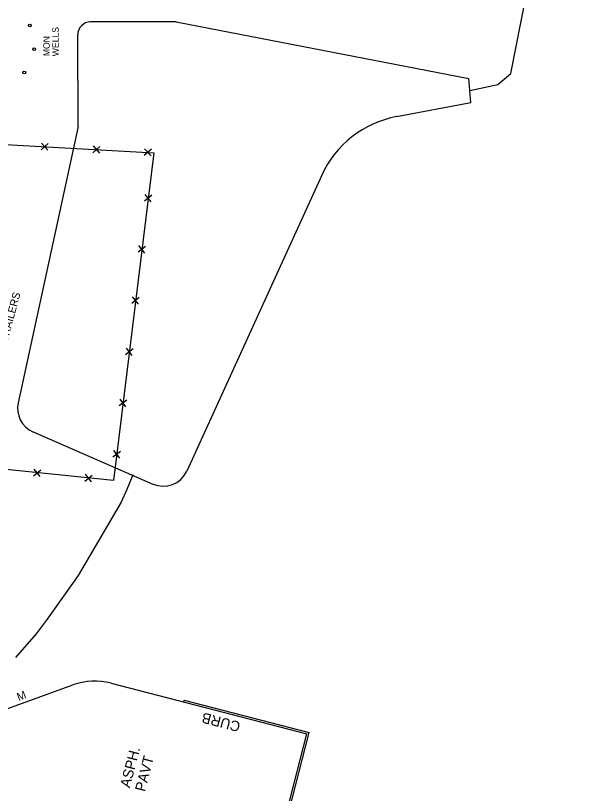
# Model space of a CAD drawing. Extents: x 0 to 9328, y -1540 to 7782.
# Drawn here: x 4187.8 to 4408.2, y 2426.6 to 2728 of the extents above; entities that cross this region are included whole.
import ezdxf

# ---------------------------------------------------------------- set-up
doc = ezdxf.new("R2010")
doc.units = 0
for name, color, linetype in [('Level 1', 7, 'Continuous'), ('Level 12', 7, 'Continuous'), ('Level 13', 7, 'Continuous'), ('Level 3', 7, 'Continuous'), ('Level 5', 7, 'Continuous'), ('Level 8', 7, 'Continuous'), ('Level 9', 7, 'Continuous')]:
    doc.layers.add(name, color=color, linetype=linetype)

msp = doc.modelspace()

# ---------------------------------------------------------------- linework, layer by layer
at = {"layer": 'Level 12'}
for centre in [(4193.29, 2724.16), (4195, 2715), (4191.15, 2705.94)]:
    msp.add_circle(centre, 0.537, dxfattribs=at)
at = {"layer": 'Level 13'}
for p, q in [((4379.6, 2705.5), (4408.18, 2848.51)), ((4250, 2725.56), (4216.84, 2725.56)), ((4250, 2725.56), (4363.38, 2703.57)), ((4212, 2685), (4211.84, 2720.54)), ((4364.18, 2694.31), (4363.38, 2703.57)), ((4335.35, 2688.85), (4364.18, 2694.31)), ((4212, 2685), (4188.74, 2578.02)), ((4306.4, 2666.16), (4254.08, 2551.5)), ((4194.52, 2566.73), (4240.99, 2546.49))]:
    msp.add_line(p, q, dxfattribs=at)
msp.add_lwpolyline([(4363.78, 2698.94), (4374.65, 2701.33), (4379.6, 2705.5)], dxfattribs=at)
for centre, radius, start, end in [((4216.84, 2720.56), 5, 90, 180.2509), ((4342.79, 2649.55), 40, 100.7234, 155.475), ((4198.51, 2575.89), 10, 167.75, 246.4736), ((4244.98, 2555.65), 10, 246.4569, 335.4795)]:
    msp.add_arc(centre, radius, start, end, dxfattribs=at)
at = {"layer": 'Level 3'}
for p, q in [((4224.78, 2469.34), (4300.65, 2449.7)), ((4252.97, 2462.04), (4253.15, 2462.75)), ((4253.15, 2462.76), (4301.57, 2450.23)), ((4286.12, 2393.55), (4300.65, 2449.7)), ((4286.85, 2393.37), (4301.57, 2450.23))]:
    msp.add_line(p, q, dxfattribs=at)
msp.add_lwpolyline([(4149.09, 2446.59), (4210, 2468.64)], dxfattribs=at)
msp.add_arc((4218.51, 2445.13), 25, 75.4749, 109.8877, dxfattribs=at)
at = {"layer": 'Level 5'}
for p, q in [((4200.44, 2678.44), (4197.69, 2675.97)), ((4197.83, 2678.58), (4200.3, 2675.83)), ((4220.41, 2677.34), (4217.66, 2674.87)), ((4217.8, 2677.48), (4220.27, 2674.73)), ((4237.77, 2676.38), (4240.24, 2673.63)), ((4240.38, 2676.24), (4237.63, 2673.77)), ((4240.58, 2658.43), (4237.67, 2656.15)), ((4240.26, 2655.84), (4237.99, 2658.74)), ((4238.15, 2638.58), (4235.24, 2636.3)), ((4237.83, 2635.99), (4235.55, 2638.89)), ((4235.71, 2618.72), (4232.8, 2616.45)), ((4235.39, 2616.13), (4233.12, 2619.04)), ((4233.28, 2598.87), (4230.37, 2596.6)), ((4232.96, 2596.28), (4230.69, 2599.19)), ((4230.85, 2579.02), (4227.94, 2576.75)), ((4230.53, 2576.43), (4228.26, 2579.34)), ((4228.41, 2559.17), (4225.51, 2556.9)), ((4228.1, 2556.58), (4225.82, 2559.49)), ((4194.7, 2549.69), (4197.56, 2552.02)), ((4197.3, 2549.43), (4194.97, 2552.29)), ((4214.6, 2547.66), (4217.46, 2549.99)), ((4217.2, 2547.4), (4214.86, 2550.26))]:
    msp.add_line(p, q, dxfattribs=at)
msp.add_lwpolyline([(4156.13, 2679.57), (4241.28, 2674.88), (4225.71, 2547.84), (4139.76, 2556.61)], close=True, dxfattribs=at)
msp.add_lwpolyline([(4156.13, 2679.57), (4241.28, 2674.88), (4225.71, 2547.84), (4139.76, 2556.61), (4156.13, 2679.57)], dxfattribs=at)
at = {"layer": 'Level 9'}
msp.add_lwpolyline([(4233.2, 2550.08), (4230.91, 2544.39), (4228.69, 2539.52), (4212.03, 2511.02), (4200.03, 2494.2), (4195.75, 2488.4), (4187.8, 2479.28)], dxfattribs=at)

# ---------------------------------------------------------------- texts
at = {"layer": 'Level 1'}
for s, height, rotation, p in [('TRAILERS', 2.99, 75, (4184.64, 2601.47)), ('CURB', 4, 165.4868, (4275.18, 2454.23)), ('ASPH.', 4, 75.4858, (4232.04, 2428.58)), ('PAVT', 4, 75.4858, (4237.85, 2427.08))]:
    msp.add_text(s, height=height, rotation=rotation, dxfattribs=at).set_placement(p)
at = {"layer": 'Level 12'}
for s, p in [('WELLS', (4204.49, 2712.25)), ('MON', (4200.99, 2712.26))]:
    msp.add_text(s, height=2.5, rotation=90, dxfattribs=at).set_placement(p)
at = {"layer": 'Level 8'}
msp.add_text('M', height=3.1, rotation=20.987, dxfattribs=at).set_placement((4188.98, 2462.41))

doc.saveas('drawing.dxf')
